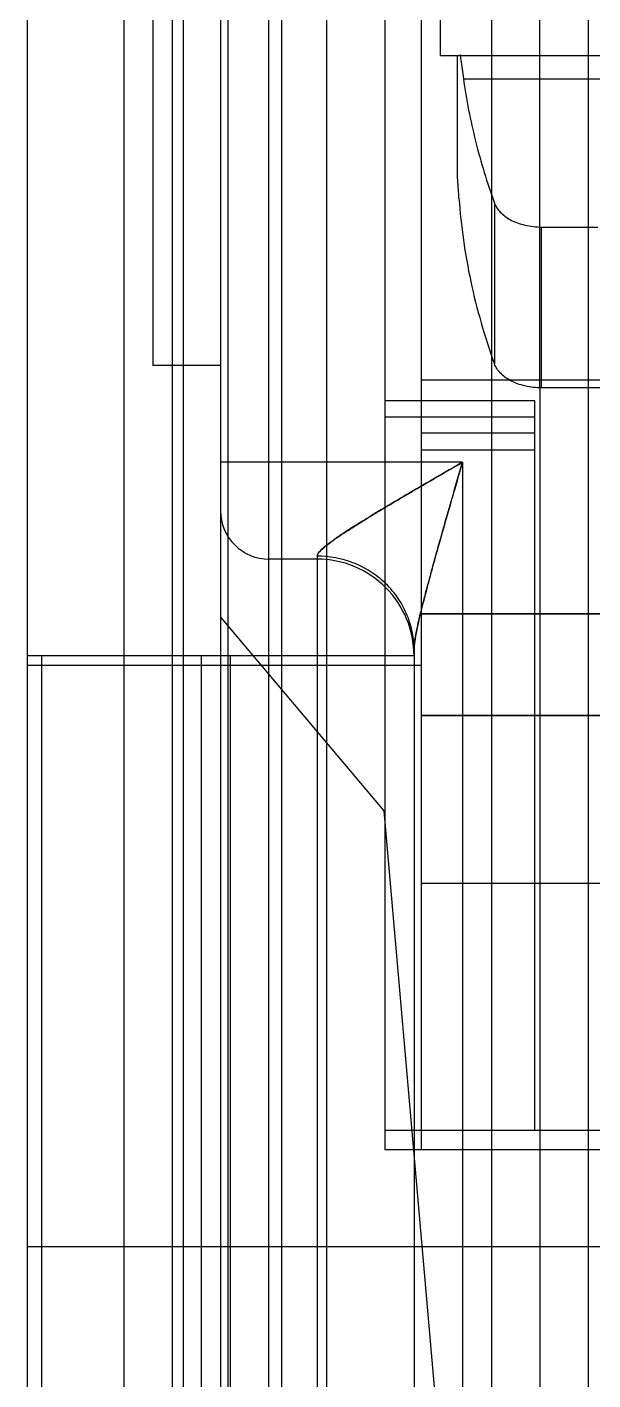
# Model space of a CAD drawing. Header units: millimetres. Extents: x 12 to 87, y 10 to 126.
# Drawn here: x 11.92 to 17.77, y 36.88 to 50.85 of the extents above; entities that cross this region are included whole.
import ezdxf

# ---------------------------------------------------------------- set-up
doc = ezdxf.new("R2010")
doc.units = ezdxf.units.MM
doc.header["$LTSCALE"] = 8.881126
doc.layers.get('0').update_dxf_attribs({"linetype": 'CONTINUOUS'})

msp = doc.modelspace()

# ---------------------------------------------------------------- linework, layer by layer
at = {"color": 7}
for p, q in [((16.193, 50.556), (16.193, 74.356)), ((15.618, 61.356), (15.618, 39.256)), ((15.993, 61.169), (15.993, 39.256)), ((11.918, 57.356), (11.918, 15.756)), ((12.918, 57.356), (12.918, 15.256)), ((13.218, 57.356), (13.218, 47.356)), ((13.418, 57.356), (13.418, 18.256)), ((13.531, 57.356), (13.531, 20.356)), ((13.918, 57.356), (13.918, 17.756)), ((13.994, 57.356), (13.994, 20.356)), ((14.418, 17.756), (14.418, 57.356)), ((14.55, 57.356), (14.55, 20.356)), ((15.013, 57.356), (15.013, 20.356)), ((16.718, 57.356), (16.718, 14.956)), ((17.218, 47.125), (17.218, 57.356)), ((17.718, 57.356), (17.718, 17.756)), ((16.193, 50.556), (23.943, 50.556)), ((16.368, 49.335), (16.368, 50.556)), ((16.428, 50.317), (18.648, 50.317)), ((16.75, 49.032), (16.75, 47.372)), ((17.237, 47.125), (17.237, 48.785)), ((17.237, 48.785), (17.818, 48.785)), ((13.918, 47.356), (13.218, 47.356)), ((24.343, 47.205), (15.993, 47.205)), ((17.218, 47.125), (17.218, 15.756)), ((18.177, 47.125), (17.237, 47.125)), ((17.168, 46.992), (15.618, 46.992)), ((17.168, 39.456), (17.168, 46.992)), ((15.618, 46.824), (17.168, 46.824)), ((17.168, 46.655), (15.993, 46.655)), ((15.993, 46.486), (17.168, 46.486)), ((16.418, 46.356), (13.918, 46.356)), ((16.418, 46.356), (16.418, 17.756)), ((14.918, 45.356), (14.418, 45.356)), ((14.918, 45.387), (14.918, 9.756)), ((13.918, 44.756), (15.606, 42.756)), ((15.993, 44.792), (24.343, 44.793)), ((24.343, 44.792), (15.993, 44.793)), ((15.918, 44.356), (11.918, 44.356)), ((12.068, 44.356), (12.068, 21.856)), ((13.718, 44.356), (13.718, 16.256)), ((14.018, 44.356), (14.018, 14.956)), ((15.918, 44.421), (15.918, 18.256)), ((15.993, 44.256), (11.918, 44.256)), ((24.343, 43.74), (15.993, 43.74)), ((15.993, 43.74), (24.343, 43.74)), ((15.606, 42.756), (17.618, 19.756)), ((19.418, 42.006), (15.993, 42.006)), ((24.718, 39.456), (15.618, 39.456)), ((24.718, 39.256), (15.618, 39.256)), ((27.168, 38.256), (11.918, 38.256))]:
    msp.add_line(p, q, dxfattribs=at)
for centre, radius, start, end in [((14.418, 45.856), 0.5, 179.9986, 270), ((14.918, 44.356), 1, 359.9997, 90)]:
    msp.add_arc(centre, radius, start, end, dxfattribs=at)
for points, knots in [([(16.394, 50.566), (16.396, 50.548), (16.407, 50.465), (16.419, 50.382), (16.428, 50.317)], [0, 0, 0, 0, 0.222634, 1, 1, 1, 1]), ([(16.428, 50.317), (16.459, 50.1), (16.544, 49.665), (16.674, 49.242), (16.75, 49.032)], [0, 0, 0, 0, 0.495722, 1, 1, 1, 1]), ([(16.383, 49.083), (16.381, 49.114), (16.377, 49.168), (16.372, 49.24), (16.369, 49.289), (16.368, 49.319), (16.368, 49.33), (16.368, 49.335)], [0, 0, 0, 0, 0.359869, 0.649051, 0.863354, 0.941517, 1, 1, 1, 1]), ([(16.383, 49.083), (16.393, 48.939), (16.424, 48.651), (16.5, 48.221), (16.608, 47.793), (16.699, 47.512), (16.75, 47.372)], [0, 0, 0, 0, 0.24671, 0.495087, 0.745929, 1, 1, 1, 1]), ([(16.75, 49.032), (16.756, 49.015), (16.773, 48.982), (16.81, 48.936), (16.858, 48.894), (16.918, 48.857), (16.988, 48.826), (17.094, 48.795), (17.179, 48.785), (17.237, 48.785)], [0, 0, 0, 0, 0.093413, 0.194524, 0.305203, 0.426534, 0.558382, 0.699671, 1, 1, 1, 1]), ([(17.237, 47.125), (17.179, 47.125), (17.094, 47.134), (16.988, 47.165), (16.918, 47.196), (16.858, 47.233), (16.81, 47.275), (16.773, 47.321), (16.756, 47.355), (16.75, 47.372)], [0, 0, 0, 0, 0.300337, 0.441617, 0.57347, 0.694767, 0.805448, 0.906555, 1, 1, 1, 1]), ([(14.918, 45.387), (14.918, 45.397), (14.931, 45.421), (14.963, 45.456), (15.017, 45.501), (15.09, 45.556), (15.185, 45.62), (15.299, 45.694), (15.432, 45.777), (15.587, 45.87), (15.762, 45.974), (15.959, 46.09), (16.18, 46.218), (16.336, 46.308), (16.418, 46.356)], [0, 0, 0, 0, 0.015935, 0.042342, 0.080918, 0.132286, 0.195813, 0.271342, 0.359156, 0.459401, 0.572605, 0.699694, 0.841819, 1, 1, 1, 1]), ([(16.418, 46.356), (16.237, 46.251), (15.97, 46.096), (15.656, 45.914), (15.477, 45.803), (15.334, 45.716), (15.192, 45.627), (15.065, 45.535), (14.97, 45.466), (14.918, 45.41), (14.918, 45.387)], [0, 0, 0, 0, 0.349931, 0.515653, 0.606416, 0.703228, 0.795131, 0.887505, 0.962055, 1, 1, 1, 1]), ([(16.418, 46.356), (16.366, 46.174), (16.287, 45.903), (16.185, 45.543), (16.123, 45.323), (16.076, 45.15), (16.043, 45.024), (16.011, 44.902), (15.983, 44.786), (15.957, 44.677), (15.94, 44.592), (15.929, 44.529), (15.923, 44.488), (15.919, 44.452), (15.918, 44.43), (15.918, 44.419)], [0, 0, 0, 0, 0.283465, 0.423196, 0.559933, 0.626643, 0.691767, 0.754807, 0.815026, 0.871461, 0.922471, 0.945366, 0.966128, 0.984438, 1, 1, 1, 1]), ([(15.918, 44.419), (15.918, 44.437), (15.922, 44.476), (15.931, 44.541), (15.947, 44.625), (15.969, 44.73), (15.995, 44.839), (16.021, 44.937), (16.042, 45.021), (16.065, 45.107), (16.093, 45.21), (16.129, 45.341), (16.176, 45.509), (16.238, 45.728), (16.32, 46.015), (16.383, 46.232), (16.418, 46.356)], [0, 0, 0, 0, 0.026721, 0.059036, 0.098721, 0.154687, 0.219212, 0.267059, 0.306484, 0.349087, 0.400631, 0.46615, 0.551974, 0.662561, 0.807095, 1, 1, 1, 1]), ([(15.918, 44.419), (15.918, 44.478), (15.906, 44.6), (15.862, 44.749), (15.807, 44.865), (15.739, 44.979), (15.651, 45.083), (15.549, 45.172), (15.466, 45.231), (15.378, 45.28), (15.203, 45.358), (15.043, 45.387), (14.918, 45.387)], [0, 0, 0, 0, 0.114817, 0.236556, 0.29979, 0.364227, 0.495233, 0.561318, 0.627282, 0.692753, 0.757345, 1, 1, 1, 1])]:
    msp.add_open_spline(points, degree=3, knots=knots, dxfattribs=at)

doc.saveas('drawing.dxf')
